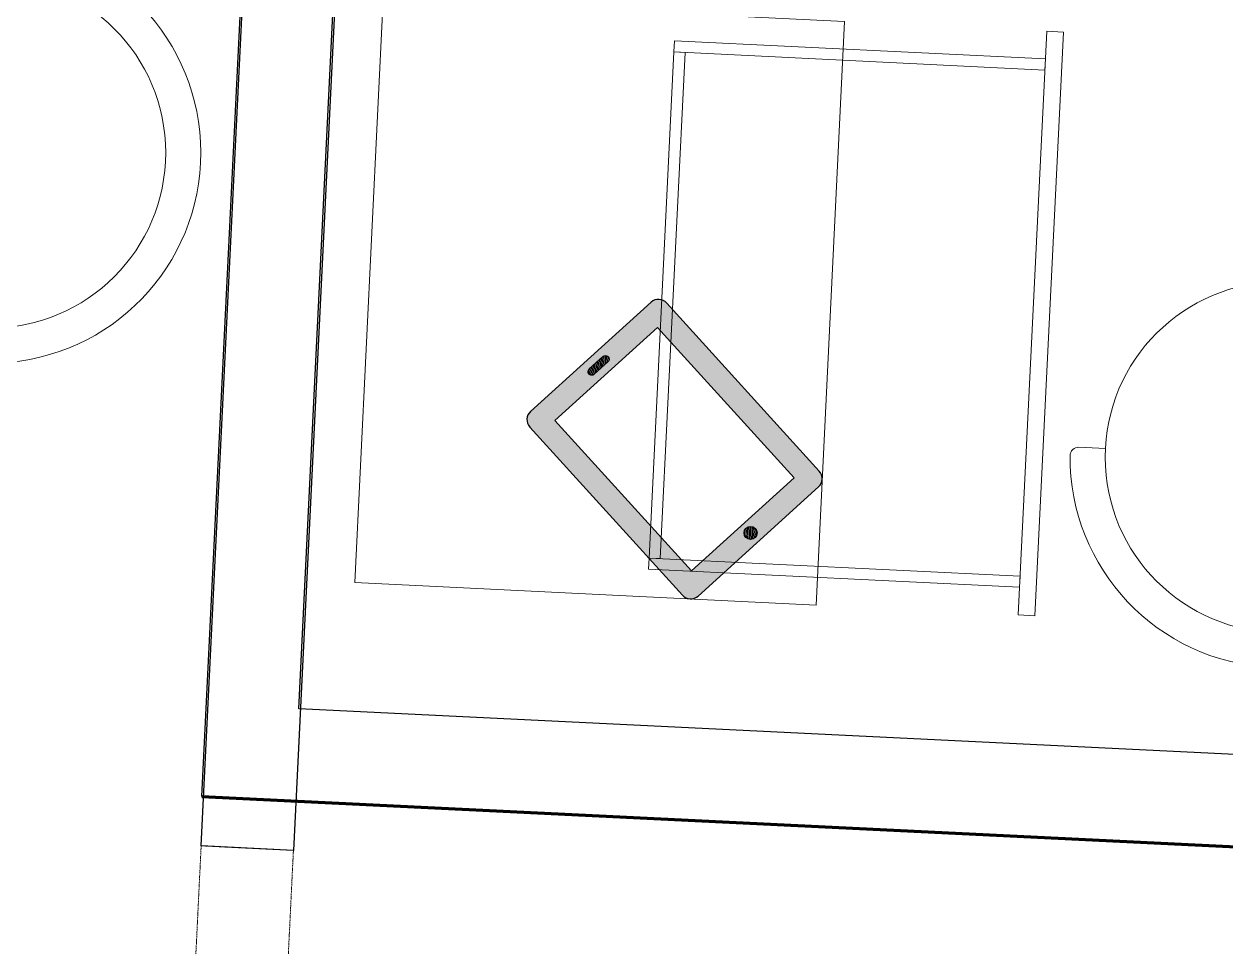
# Model space of a CAD drawing. Header units: millimetres. Extents: x -7692 to 2323, y -5243 to 5750.
# Drawn here: x -5847 to -4546, y 3702 to 4702 of the extents above; entities that cross this region are included whole.
import ezdxf

# ---------------------------------------------------------------- set-up
doc = ezdxf.new("R2010")
doc.units = ezdxf.units.MM
doc.linetypes.add('a_p6_plan_L18$0$HIDDEN', pattern=[0.375, 0.25, -0.125])
doc.layers.add('DEBUG_UNDER_ROW_ZONES', color=3, linetype='Continuous')
for name, color, linetype, lineweight in [('I-LK CURTAIN', 5, 'a_p6_plan_L18$0$HIDDEN', 9), ('I-LK FF&E', 1, 'Continuous', 9), ('I-LK FURNITURE', 13, 'Continuous', 9), ('I-LK PARTITION', 21, 'Continuous', 25)]:
    doc.layers.add(name, color=color, linetype=linetype, lineweight=lineweight)

# ---------------------------------------------------------------- blocks, each defined once
blk = doc.blocks.new('doctors stool')
at = {"ltscale": 100}
blk.add_lwpolyline([(228, 37.80991746066138), (228, 9.119999997317793, -0.4264743413925903), (218.5, 0.0079201031476259, -0.959166304662544), (218.5, 455.611914822366, -0.4264743413925903), (228, 446.4998349279631), (228, 417.8099174646193)], format="xyb", dxfattribs=at)
blk.add_circle((228, 227.8099174629897), 190, dxfattribs=at)
blk = doc.blocks.new('a$c4fdbbfdd')
at = {"layer": 'I-LK FF&E', "rotation": 90}
blk.add_blockref('DOCTORS STOOL', (1816.643187589358, 136.8439229665619), dxfattribs=at)
blk = doc.blocks.new('roc_clinic')
at = {"layer": 'I-LK CURTAIN', "ltscale": 5}
blk.add_lwpolyline([(100, 0), (850.0000000000072, 0), (850.0000000000072, 100), (100, 100)], close=True, dxfattribs=at)
at = {"layer": 'I-LK PARTITION'}
blk.add_lwpolyline([(850.0000000000072, 100), (2500.000000000007, 100), (2500.000000000007, 0), (850.0000000000072, 0)], close=True, dxfattribs=at)
blk.add_blockref('A$C4fdbbfdd', (7.4505806e-09, 0))
blk = doc.blocks.new('ROC_CLINIC_1', base_point=(3.589530676092181, 1.761127815153485))
blk.add_blockref('ROC_clinic', (3.589530676092181, 1.761127815153485))
blk = doc.blocks.new('clinic trial')
at = {"layer": 'I-LK FURNITURE', "true_color": 0xc7c8ca}
h = blk.add_hatch(color=9, dxfattribs=at)
h.dxf.hatch_style = 1
edge = h.paths.add_edge_path()
edge.add_line((-8.54246803093703, -981.9670201920673), (115.9083254579455, -857.5162267031847))
edge.add_arc((107.42304408364, -849.0309453288793), 12.00000000009463, 315, 405)
edge.add_line((115.9083254579455, -840.5456639545738), (-58.03994271345434, -666.5973957831737))
edge.add_arc((-66.52522408775982, -675.0826771574792), 12.00000000009463, 45.00000000000002, 135)
edge.add_line((-75.01050546206531, -666.5973957831737), (-199.4612989509478, -791.0481892720562))
edge.add_arc((-190.9760175766423, -799.5334706454303), 11.99999999943607, 135.0000000031442, 225.0000000031442)
edge.add_line((-199.4612989500165, -808.0187520197359), (-25.5130307786167, -981.9670201911355))
edge.add_arc((-17.02774940431103, -973.4817388177615), 11.99999999943605, 224.9999999968543, 314.9999999968547)
h.paths.add_polyline_path([(-17.02774940524252, -955.0969625067663), (89.03826777357607, -849.0309453279477), (-66.52522408775985, -693.4674534666119), (-172.5912412665784, -799.5334706454305)], flags=16)
edge = h.paths.add_edge_path(flags=16)
edge.add_line((-138.2965623782948, -741.9042679787381), (-124.1544267544523, -727.7621323548956))
edge.add_arc((-121.3259996296838, -730.5905594796641), 4.000000000031554, 45, 135.0000000000001, ccw=False)
edge.add_arc((-121.3259996296838, -730.5905594796641), 4.000000000031584, -45.000000000000625, 44.999999999999375, ccw=False)
edge.add_line((-118.4975725049153, -733.4189866044327), (-132.6397081287578, -747.5611222282747))
edge.add_arc((-135.4681352535263, -744.7326951035062), 4.000000000031544, 225, 315, ccw=False)
edge.add_arc((-135.4681352535265, -744.7326951035063), 4.000000000031343, 135.0000000000006, 225.0000000000006, ccw=False)
edge = h.paths.add_edge_path(flags=16)
edge.add_arc((44.84409394953398, -910.9027886827243), 7, 0, 360)
at = {"layer": 'I-LK FURNITURE', "lineweight": 0, "true_color": 0x939598}
h = blk.add_hatch(dxfattribs=at)
h.set_pattern_fill('ANSI31', color=252, scale=10, angle=405)
h.set_pattern_definition([(90, (-3772352.875833935, -3684050.327587579), (-1.25, 2e-16), [])])
edge = h.paths.add_edge_path()
edge.add_line((-138.2965623782948, -741.9042679787381), (-124.1544267544523, -727.7621323548956))
edge.add_arc((-121.3259996296838, -730.5905594796641), 4.000000000031554, 45, 135.0000000000001, ccw=False)
edge.add_arc((-121.3259996296838, -730.5905594796641), 4.000000000031584, -45.000000000000625, 44.999999999999375, ccw=False)
edge.add_line((-118.4975725049153, -733.4189866044327), (-132.6397081287578, -747.5611222282747))
edge.add_arc((-135.4681352535263, -744.7326951035062), 4.000000000031544, 225, 315, ccw=False)
edge.add_arc((-135.4681352535265, -744.7326951035063), 4.000000000031343, 135.0000000000006, 225.0000000000006, ccw=False)
edge = h.paths.add_edge_path()
edge.add_arc((44.84409394953398, -910.9027886827243), 7, 0, 360)
at = {"layer": 'I-LK FURNITURE'}
blk.add_lwpolyline([(119.4230440827087, -352.4817388160154), (119.4230440827087, -985.4817388160153), (-380.5769559172913, -985.4817388160153), (-380.5769559172913, -352.4817388160154)], close=True, dxfattribs=at)
at = {"layer": 'I-LK FURNITURE', "color": 146, "true_color": 0x105689}
for points in [[(338.5359051078558, -352.4817388160154), (338.5359051078558, -985.4817388160153), (356.5359051078559, -985.4817388160153), (356.5359051078559, -352.4817388160154)], [(-63.4640948921442, -382.4817388160154), (-63.4640948921442, -394.4817388160154), (338.5359051078558, -394.4817388160154), (338.5359051078558, -382.4817388160154)], [(-63.4640948921442, -394.4817388160154), (-63.4640948921442, -943.4817388160153), (-51.4640948921442, -943.4817388160153), (-51.4640948921442, -394.4817388160154)], [(-63.4640948921442, -955.4817388160152), (-63.4640948921442, -943.4817388160153), (338.5359051078558, -943.4817388160153), (338.5359051078558, -955.4817388160152)]]:
    blk.add_lwpolyline(points, close=True, dxfattribs=at)
at = {"layer": 'I-LK FURNITURE', "color": 18, "lineweight": 30, "true_color": 0x000000}
for points in [[(-8.54246803093703, -981.9670201920673), (115.9083254579455, -857.5162267031847, 0.4142135623730951), (115.9083254579455, -840.5456639545738), (-58.03994271345434, -666.5973957831737, 0.4142135623730951), (-75.01050546206531, -666.5973957831737), (-199.4612989509478, -791.0481892720562, 0.4142135623730951), (-199.4612989500165, -808.0187520197359), (-25.51303077861669, -981.9670201911355, 0.4142135623730951)], [(-138.2965623782948, -741.9042679787381), (-124.1544267544523, -727.7621323548956, -0.4142135623730951), (-118.4975725049153, -727.7621323548956), (-118.4975725049153, -727.7621323548956, -0.4142135623730951), (-118.4975725049153, -733.4189866044327), (-132.6397081287578, -747.5611222282747, -0.4142135623730951), (-138.2965623782948, -747.5611222282747), (-138.2965623782948, -747.5611222282747, -0.4142135623730951)]]:
    blk.add_lwpolyline(points, format="xyb", close=True, dxfattribs=at)
blk.add_lwpolyline([(-17.02774940524252, -955.0969625067663), (89.03826777357607, -849.0309453279477), (-66.52522408775985, -693.4674534666119), (-172.5912412665784, -799.5334706454305)], close=True, dxfattribs=at)
blk.add_circle((44.84409394953398, -910.9027886827243), 7, dxfattribs=at)
at = {"layer": 'I-LK FF&E', "rotation": 90}
blk.add_blockref('DOCTORS STOOL', (841.8410998687816, -1028.895880584366), dxfattribs=at)
blk = doc.blocks.new('clinic_with_sink')
at = {"layer": 'I-LK PARTITION'}
for points in [[(0, 0), (2600, 0), (2600, 1700), (0, 1700)], [(100, 100), (2500, 100), (2500, 1600), (100, 1600)]]:
    blk.add_lwpolyline(points, close=True, dxfattribs=at)
at = {"layer": 'I-LK FF&E', "xscale": -1}
blk.add_blockref('CLINIC TRIAL', (2065.605003267519, 1225), dxfattribs=at)
blk = doc.blocks.new('CLINIC_WITH_SINK_1')
blk.add_blockref('Clinic_with_sink', (0, 0))

msp = doc.modelspace()

# ---------------------------------------------------------------- hatches: boundary and pattern name
at = {"layer": 'LENS_HATCH_WALL', "true_color": 0x787878}
h = msp.add_hatch(dxfattribs=at)
h.set_pattern_fill('ANSI32', scale=10, angle=90)
h.set_pattern_definition([(45, (0, 0), (-67.351920908, 67.351920908), []), (45, (44.90128053, 0), (-67.351920908, 67.351920908), [])])
h.paths.add_polyline_path([(2005.9744587620971, -5124.821369915389), (2157.588167541239, -1288.6122740982519), (1643.7239592722185, -1268.3032658670165), (1652.8530216042354, -1037.3088710954576), (2090.628787833385, -1054.6098618567842), (2322.6602089525522, 4816.351127441568), (1874.8883187567264, 4834.047123102095), (1893.9093089539124, 5315.317875070436), (579.0885369154329, 5228.101645550362), (-1772.1357104389042, 5316.79275102683), (-1764.5812717433228, 5507.949794865018), (-4729.607439632892, 5625.133180017553), (-4746.905439639327, 5187.470179854748), (-4984.535956452664, 5196.8617825672), (-4966.283957900746, 5658.690745926491), (-7276.651790990269, 5750.001230438771), (-7692.367179670703, -4768.635834998222), (-4222.262701904168, -4905.779853880312), (-4226.630701922679, -5016.307854348706), (-2415.6714290317805, -5087.879825612206), (-2418.5458343154546, -5160.607154983974)])
h.paths.add_polyline_path([(-2218.128, -5153.986), (-2207.929, -4895.934), (-4018.889, -4824.362), (-4014.521, -4713.834), (-7484.625, -4576.69), (-7084.706, 5542.259), (-5174.026, 5466.745), (-5192.278, 5004.916), (-4554.96, 4979.728), (-4537.662, 5417.391), (-1972.323, 5316.004), (-1980.374, 5112.282), (578.538, 5167.147), (1686.167, 5123.372), (1667.146, 4642.101), (2114.918, 4624.405), (1898.683, -846.868), (1460.907, -829.567), (1435.982, -1460.249), (1949.846, -1480.558), (1805.952, -5121.439)])

# ---------------------------------------------------------------- linework, layer by layer
at = {"layer": 'DEBUG_UNDER_ROW_ZONES', "lineweight": 70}
msp.add_line((-5654.85691187691, 3865.4579481250416), (-3057.966195725622, 3738.3414331978197), dxfattribs=at)

# ---------------------------------------------------------------- block references
at = {"rotation": 87.19763673423896}
msp.add_blockref('ROC_CLINIC_1', (-5597.394844176108, 2957.9738006689367), dxfattribs=at)
at = {"xscale": -1, "rotation": -2.8023632657610467}
msp.add_blockref('CLINIC_WITH_SINK_1', (-3057.966195725623, 3738.3414331978206), dxfattribs=at)

doc.saveas('drawing.dxf')
